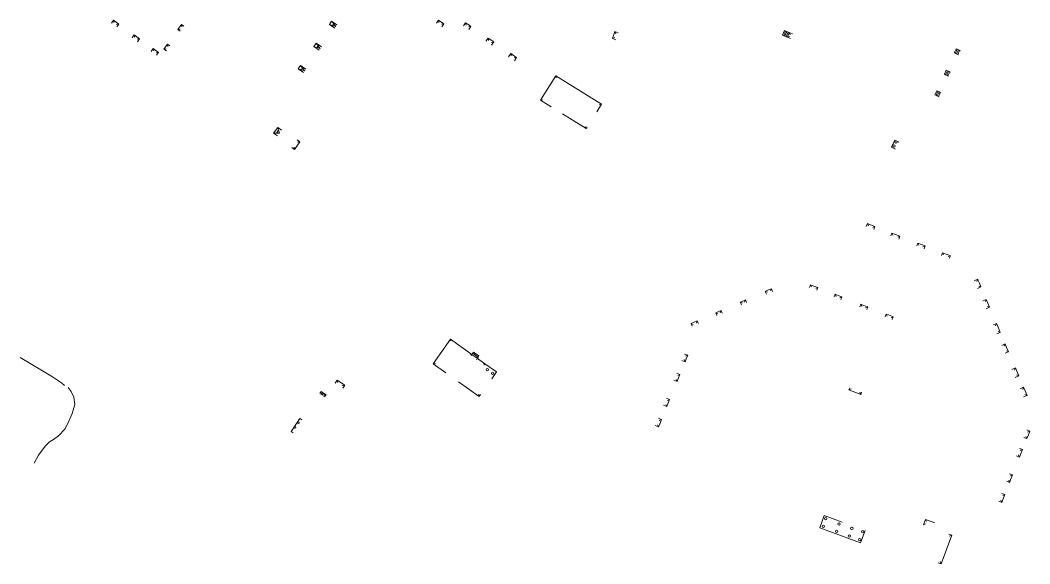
# Model space of a CAD drawing. Extents: x 1000 to 4000, y -4000 to -1000.
# Drawn here: x 1024 to 1872, y -3537 to -3081 of the extents above; entities that cross this region are included whole.
import ezdxf

# ---------------------------------------------------------------- set-up
doc = ezdxf.new("R2010")
doc.units = 0
doc.header["$MEASUREMENT"] = 0
for name, color, linetype in [('14', 7, 'CONTINUOUS'), ('7', 7, 'CONTINUOUS'), ('DOR_DOROZHKA', 40, 'CONTINUOUS')]:
    doc.layers.add(name, color=color, linetype=linetype)

msp = doc.modelspace()

# ---------------------------------------------------------------- linework, layer by layer
at = {"layer": '14', "color": 253, "linetype": 'Continuous', "lineweight": 0}
for p, q in [((1023.97, -3364.08), (1051.09, -3380.2)), ((1051.09, -3380.2), (1058.74, -3385.24)), ((1058.74, -3385.24), (1061.13, -3387.39)), ((1064.33, -3389.17), (1066.7, -3392.55)), ((1066.7, -3392.55), (1068.98, -3397.42)), ((1068.98, -3397.42), (1069.8, -3403.59)), ((1069.8, -3403.59), (1067.68, -3411.06)), ((1067.68, -3411.06), (1064.1, -3419.34)), ((1061.5, -3424.05), (1056.13, -3429.74)), ((1064.1, -3419.34), (1061.5, -3424.05)), ((1051.9, -3432.98), (1048.49, -3434.93)), ((1056.13, -3429.74), (1051.9, -3432.98)), ((1045.07, -3438.34), (1039.38, -3445.97)), ((1048.49, -3434.93), (1045.07, -3438.34)), ((1039.38, -3445.97), (1035.69, -3452.6))]:
    msp.add_line(p, q, dxfattribs=at)
at = {"layer": '7', "color": 253, "linetype": 'Continuous', "lineweight": 0}
for centre in [(1757.64, -3186.38), (1759.34, -3182.99), (1416.28, -3374.12), (1420.78, -3377.24), (1700.36, -3499.29), (1698.37, -3505.69), (1709.54, -3509.89), (1711.53, -3503.89), (1722.3, -3507.49), (1731.47, -3510.29), (1720.31, -3513.89), (1728.88, -3516.89)]:
    msp.add_circle(centre, 1, dxfattribs=at)
for centre in [(1254.65, -3422.67), (1257.59, -3418.74)]:
    msp.add_ellipse(centre, major_axis=(0.495, 0.495), ratio=1, start_param=0.785398, end_param=7.068583, dxfattribs=at)
at = {"layer": 'DOR_DOROZHKA', "linetype": 'Continuous', "lineweight": 0}
for p, q in [((1102.3, -3080.85), (1100.55, -3083.31)), ((1102.63, -3082.82), (1102.3, -3080.85)), ((1106.77, -3084.03), (1102.3, -3080.85)), ((1104.8, -3084.36), (1106.77, -3084.03)), ((1105.02, -3086.48), (1106.77, -3084.03)), ((1156.37, -3088.54), (1159.28, -3084.41)), ((1159.62, -3086.38), (1159.28, -3084.41)), ((1159.28, -3084.41), (1161.26, -3085.81)), ((1283.57, -3084.29), (1285.49, -3081.54)), ((1286.28, -3085.17), (1283.57, -3084.29)), ((1288.04, -3087.43), (1283.57, -3084.29)), ((1285.49, -3081.54), (1289.97, -3084.69)), ((1285.49, -3081.54), (1287.25, -3083.8)), ((1286.28, -3085.17), (1287.25, -3083.8)), ((1289, -3086.06), (1286.28, -3085.17)), ((1287.25, -3083.8), (1289, -3086.06)), ((1375.26, -3080.78), (1373.54, -3083.3)), ((1375.63, -3082.75), (1375.26, -3080.78)), ((1378.98, -3083.33), (1375.26, -3080.78)), ((1377.65, -3084.13), (1379.62, -3083.76)), ((1377.9, -3086.27), (1379.62, -3083.76)), ((1379.62, -3083.76), (1378.98, -3083.33)), ((1398.02, -3082.91), (1396.17, -3085.62)), ((1398.39, -3084.87), (1398.02, -3082.91)), ((1400.81, -3084.81), (1398.02, -3082.91)), ((1402.46, -3085.94), (1400.81, -3084.81)), ((1119.68, -3093.19), (1117.93, -3095.65)), ((1120.01, -3095.17), (1119.68, -3093.19)), ((1124.15, -3096.37), (1119.68, -3093.19)), ((1158.35, -3088.18), (1156.37, -3088.54)), ((1158.35, -3089.93), (1156.37, -3088.54)), ((1289, -3086.06), (1289, -3086.06)), ((1400.5, -3086.31), (1402.46, -3085.94)), ((1400.61, -3088.65), (1402.46, -3085.94)), ((1523.38, -3090.41), (1521.39, -3096.26)), ((1524.26, -3092.21), (1523.38, -3090.41)), ((1526.19, -3091.37), (1523.38, -3090.41)), ((1664.11, -3093.49), (1665.72, -3089.54)), ((1665.13, -3093.9), (1664.11, -3093.49)), ((1665.13, -3093.9), (1666.73, -3089.95)), ((1666.15, -3094.32), (1665.13, -3093.9)), ((1666.73, -3089.95), (1665.72, -3089.54)), ((1666.15, -3094.32), (1667.75, -3090.37)), ((1667.17, -3094.73), (1666.15, -3094.32)), ((1667.75, -3090.37), (1666.73, -3089.95)), ((1667.17, -3094.73), (1668.77, -3090.78)), ((1668.22, -3090.56), (1667.75, -3090.37)), ((1668.19, -3095.14), (1669.79, -3091.2)), ((1670.03, -3094.37), (1668.19, -3095.14)), ((1668.77, -3090.78), (1668.22, -3090.56)), ((1669.79, -3091.2), (1668.77, -3090.78)), ((1672.41, -3092.26), (1669.79, -3091.2)), ((1670.57, -3093.04), (1669.79, -3091.2)), ((1122.18, -3096.71), (1124.15, -3096.37)), ((1122.4, -3098.83), (1124.15, -3096.37)), ((1144.7, -3105.1), (1147.61, -3100.97)), ((1147.95, -3102.94), (1147.61, -3100.97)), ((1147.61, -3100.97), (1149.59, -3102.37)), ((1270.5, -3102.88), (1272.43, -3100.14)), ((1272.43, -3100.14), (1276.9, -3103.28)), ((1272.43, -3100.14), (1274.18, -3102.4)), ((1273.22, -3103.77), (1274.18, -3102.4)), ((1274.18, -3102.4), (1275.93, -3104.65)), ((1415.03, -3098.49), (1416.88, -3095.78)), ((1417.25, -3097.74), (1416.88, -3095.78)), ((1420.02, -3097.92), (1416.88, -3095.78)), ((1419.71, -3099.42), (1421.67, -3099.05)), ((1419.82, -3101.76), (1421.67, -3099.05)), ((1421.67, -3099.05), (1420.02, -3097.92)), ((1523.18, -3095.37), (1521.39, -3096.26)), ((1521.39, -3096.26), (1524.2, -3097.21)), ((1668.19, -3095.14), (1667.17, -3094.73)), ((1670.87, -3096.23), (1668.19, -3095.14)), ((1135.75, -3104.61), (1134.01, -3107.07)), ((1136.09, -3106.59), (1135.75, -3104.61)), ((1140.23, -3107.79), (1135.75, -3104.61)), ((1138.25, -3108.13), (1140.23, -3107.79)), ((1138.48, -3110.25), (1140.23, -3107.79)), ((1146.68, -3104.74), (1144.7, -3105.1)), ((1146.69, -3106.49), (1144.7, -3105.1)), ((1273.22, -3103.77), (1270.5, -3102.88)), ((1274.97, -3106.02), (1270.5, -3102.88)), ((1275.93, -3104.65), (1273.22, -3103.77)), ((1275.93, -3104.65), (1275.93, -3104.65)), ((1434.07, -3111.48), (1435.92, -3108.77)), ((1436.29, -3110.74), (1435.92, -3108.77)), ((1438.25, -3110.36), (1435.92, -3108.77)), ((1440.79, -3112.09), (1438.25, -3110.36)), ((1809.84, -3104.73), (1808.29, -3108.08)), ((1809.28, -3108.54), (1808.29, -3108.08)), ((1810.83, -3105.19), (1809.28, -3108.54)), ((1810.28, -3109.01), (1809.28, -3108.54)), ((1810.83, -3105.19), (1809.84, -3104.73)), ((1811.83, -3105.65), (1810.28, -3109.01)), ((1811.28, -3109.47), (1810.28, -3109.01)), ((1811.83, -3105.65), (1810.83, -3105.19)), ((1812.83, -3106.11), (1811.28, -3109.47)), ((1811.87, -3109.74), (1811.28, -3109.47)), ((1812.83, -3106.11), (1811.83, -3105.65)), ((1813.42, -3106.38), (1812.83, -3106.11)), ((1257.42, -3121.49), (1259.35, -3118.75)), ((1259.35, -3118.75), (1263.82, -3121.89)), ((1259.35, -3118.75), (1261.1, -3121.01)), ((1438.82, -3112.46), (1440.79, -3112.09)), ((1438.94, -3114.8), (1440.79, -3112.09)), ((1260.14, -3122.38), (1257.42, -3121.49)), ((1261.89, -3124.64), (1257.42, -3121.49)), ((1260.14, -3122.38), (1261.1, -3121.01)), ((1262.85, -3123.27), (1260.14, -3122.38)), ((1261.1, -3121.01), (1262.85, -3123.27)), ((1262.85, -3123.27), (1262.85, -3123.27)), ((1473.68, -3127.49), (1460.96, -3147.96)), ((1512.06, -3151.33), (1473.68, -3127.49)), ((1474.06, -3129.14), (1473.68, -3127.49)), ((1801.52, -3122.75), (1799.98, -3126.11)), ((1800.97, -3126.57), (1799.98, -3126.11)), ((1802.52, -3123.21), (1800.97, -3126.57)), ((1801.97, -3127.03), (1800.97, -3126.57)), ((1802.52, -3123.21), (1801.52, -3122.75)), ((1803.52, -3123.67), (1801.97, -3127.03)), ((1802.97, -3127.49), (1801.97, -3127.03)), ((1803.52, -3123.67), (1802.52, -3123.21)), ((1804.52, -3124.13), (1802.97, -3127.49)), ((1803.56, -3127.76), (1802.97, -3127.49)), ((1804.52, -3124.13), (1803.52, -3123.67)), ((1805.11, -3124.4), (1804.52, -3124.13)), ((1793.56, -3140.01), (1792.01, -3143.37)), ((1793.01, -3143.83), (1792.01, -3143.37)), ((1794.56, -3140.47), (1793.01, -3143.83)), ((1794.01, -3144.29), (1793.01, -3143.83)), ((1794.56, -3140.47), (1793.56, -3140.01)), ((1795.56, -3140.93), (1794.01, -3144.29)), ((1795.01, -3144.75), (1794.01, -3144.29)), ((1795.56, -3140.93), (1794.56, -3140.47)), ((1796.56, -3141.4), (1795.01, -3144.75)), ((1795.59, -3145.02), (1795.01, -3144.75)), ((1796.56, -3141.4), (1795.56, -3140.93)), ((1797.14, -3141.66), (1796.56, -3141.4)), ((1462.62, -3147.57), (1460.96, -3147.96)), ((1460.96, -3147.96), (1469.73, -3153.4)), ((1508.09, -3157.73), (1512.06, -3151.33)), ((1510.11, -3151.79), (1512.06, -3151.33)), ((1479.44, -3159.44), (1487.43, -3164.4)), ((1487.43, -3164.4), (1499.34, -3171.8)), ((1498.96, -3170.15), (1499.34, -3171.8)), ((1236.79, -3175.75), (1240.19, -3170.78)), ((1239.27, -3175.62), (1236.79, -3175.75)), ((1240.05, -3177.98), (1236.79, -3175.75)), ((1239.27, -3175.62), (1240.97, -3173.14)), ((1241.75, -3175.5), (1239.27, -3175.62)), ((1240.19, -3170.78), (1243.45, -3173.01)), ((1240.19, -3170.78), (1240.97, -3173.14)), ((1240.97, -3173.14), (1241.75, -3175.5)), ((1241.75, -3175.5), (1241.75, -3175.5)), ((1499.34, -3171.8), (1499.98, -3170.78)), ((1254.06, -3187.43), (1254.43, -3189.39)), ((1258.84, -3182.95), (1254.43, -3189.39)), ((1256.46, -3181.32), (1258.84, -3182.95)), ((1256.88, -3183.31), (1258.84, -3182.95)), ((1758.43, -3181.62), (1755.62, -3187.38)), ((1755.62, -3187.38), (1758.9, -3188.98)), ((1761.72, -3183.22), (1758.43, -3181.62)), ((1254.43, -3189.39), (1252.05, -3187.76)), ((1734.44, -3253.94), (1735.37, -3251.54)), ((1736.18, -3253.37), (1735.37, -3251.54)), ((1735.37, -3251.54), (1738.08, -3252.59)), ((1738.08, -3252.59), (1741.7, -3253.99)), ((1739.87, -3254.8), (1741.7, -3253.99)), ((1740.77, -3256.39), (1741.7, -3253.99)), ((1755.03, -3261.91), (1755.96, -3259.5)), ((1756.77, -3261.33), (1755.96, -3259.5)), ((1755.96, -3259.5), (1758.93, -3260.65)), ((1758.93, -3260.65), (1762.72, -3262.12)), ((1760.89, -3262.93), (1762.72, -3262.12)), ((1761.79, -3264.52), (1762.72, -3262.12)), ((1776.85, -3270.35), (1777.78, -3267.95)), ((1778.59, -3269.78), (1777.78, -3267.95)), ((1777.78, -3267.95), (1780.69, -3269.07)), ((1780.69, -3269.07), (1783.84, -3270.29)), ((1782.01, -3271.1), (1783.84, -3270.29)), ((1782.91, -3272.69), (1783.84, -3270.29)), ((1797.63, -3278.39), (1798.55, -3275.98)), ((1799.36, -3277.81), (1798.55, -3275.98)), ((1798.55, -3275.98), (1801.5, -3277.12)), ((1801.5, -3277.12), (1805.08, -3278.51)), ((1803.25, -3279.32), (1805.08, -3278.51)), ((1804.15, -3280.91), (1805.08, -3278.51)), ((1652.36, -3307.31), (1654.81, -3306.25)), ((1654.07, -3308.11), (1654.81, -3306.25)), ((1655.78, -3308.51), (1654.81, -3306.25)), ((1686.69, -3305.15), (1687.56, -3302.92)), ((1688.36, -3304.75), (1687.56, -3302.92)), ((1687.56, -3302.92), (1690.46, -3304.04)), ((1690.46, -3304.04), (1693.85, -3305.36)), ((1692.02, -3306.17), (1693.85, -3305.36)), ((1692.99, -3307.58), (1693.85, -3305.36)), ((1825.08, -3299.57), (1827.99, -3298.34)), ((1827.24, -3300.19), (1827.99, -3298.34)), ((1827.82, -3306.02), (1830.73, -3304.78)), ((1828.19, -3298.8), (1827.99, -3298.34)), ((1829.42, -3301.71), (1828.19, -3298.8)), ((1828.87, -3304.03), (1830.73, -3304.78)), ((1830.73, -3304.78), (1829.42, -3301.71)), ((1649.63, -3308.49), (1652.36, -3307.31)), ((1651.49, -3309.23), (1649.63, -3308.49)), ((1650.6, -3310.75), (1649.63, -3308.49)), ((1707.43, -3313.17), (1708.29, -3310.95)), ((1709.1, -3312.77), (1708.29, -3310.95)), ((1708.29, -3310.95), (1709.47, -3311.4)), ((1709.47, -3311.4), (1712.19, -3312.45)), ((1712.11, -3313.94), (1713.94, -3313.13)), ((1712.19, -3312.45), (1713.94, -3313.13)), ((1713.08, -3315.35), (1713.94, -3313.13)), ((1628.6, -3317.59), (1630.28, -3316.86)), ((1629.58, -3319.85), (1628.6, -3317.59)), ((1630.46, -3318.33), (1628.6, -3317.59)), ((1630.28, -3316.86), (1632.98, -3315.69)), ((1632.25, -3317.55), (1632.98, -3315.69)), ((1633.96, -3317.95), (1632.98, -3315.69)), ((1729.04, -3321.53), (1729.9, -3319.31)), ((1730.71, -3321.14), (1729.9, -3319.31)), ((1729.9, -3319.31), (1731.05, -3319.75)), ((1731.05, -3319.75), (1733.77, -3320.81)), ((1733.77, -3320.81), (1735.72, -3321.56)), ((1733.89, -3322.37), (1735.72, -3321.56)), ((1734.86, -3323.78), (1735.72, -3321.56)), ((1832.27, -3316.47), (1835.18, -3315.24)), ((1834.43, -3317.09), (1835.18, -3315.24)), ((1835.05, -3323.02), (1837.96, -3321.78)), ((1836.47, -3318.27), (1835.18, -3315.24)), ((1836.11, -3321.04), (1837.96, -3321.78)), ((1837.96, -3321.78), (1836.47, -3318.27)), ((1608.01, -3326.5), (1610.63, -3325.37)), ((1608.99, -3328.76), (1608.01, -3326.5)), ((1609.87, -3327.23), (1608.01, -3326.5)), ((1610.63, -3325.37), (1612.44, -3324.58)), ((1611.7, -3326.44), (1612.44, -3324.58)), ((1613.42, -3326.85), (1612.44, -3324.58)), ((1750.27, -3329.74), (1751.13, -3327.52)), ((1751.94, -3329.35), (1751.13, -3327.52)), ((1751.13, -3327.52), (1752.95, -3328.23)), ((1752.95, -3328.23), (1756.02, -3329.41)), ((1755.2, -3330.61), (1757.03, -3329.81)), ((1756.02, -3329.41), (1757.03, -3329.81)), ((1756.17, -3332.02), (1757.03, -3329.81)), ((1587.29, -3335.47), (1589.88, -3334.34)), ((1588.27, -3337.74), (1587.29, -3335.47)), ((1589.15, -3336.2), (1587.29, -3335.47)), ((1589.88, -3334.34), (1592.55, -3333.19)), ((1591.81, -3335.05), (1592.55, -3333.19)), ((1593.53, -3335.46), (1592.55, -3333.19)), ((1840.85, -3336.65), (1843.76, -3335.41)), ((1843.01, -3337.27), (1843.76, -3335.41)), ((1845.11, -3338.59), (1843.76, -3335.41)), ((1846.94, -3342.9), (1845.11, -3338.59)), ((1385.4, -3348.61), (1370.75, -3369.39)), ((1403.27, -3361.45), (1385.4, -3348.61)), ((1385.62, -3349.88), (1385.4, -3348.61)), ((1844.03, -3344.13), (1846.94, -3342.9)), ((1845.08, -3342.15), (1846.94, -3342.9)), ((1848.14, -3353.79), (1851.05, -3352.55)), ((1850.3, -3354.41), (1851.05, -3352.55)), ((1852.29, -3355.47), (1851.05, -3352.55)), ((1853.9, -3359.26), (1852.29, -3355.47)), ((1402.19, -3361.63), (1403.27, -3361.45)), ((1403.27, -3361.45), (1402.63, -3362.36)), ((1403.96, -3360.47), (1403.27, -3361.45)), ((1407.8, -3364.64), (1403.27, -3361.45)), ((1404.65, -3359.49), (1403.96, -3360.47)), ((1408.49, -3363.66), (1403.96, -3360.47)), ((1409.18, -3362.68), (1404.65, -3359.49)), ((1407.16, -3365.55), (1407.8, -3364.64)), ((1407.8, -3364.64), (1408.49, -3363.66)), ((1414.2, -3369.18), (1407.8, -3364.64)), ((1407.95, -3365.51), (1407.8, -3364.64)), ((1408.49, -3363.66), (1409.18, -3362.68)), ((1581.88, -3361.07), (1584.51, -3362.15)), ((1582.28, -3367.61), (1583.3, -3365.11)), ((1582.67, -3362.92), (1584.51, -3362.15)), ((1583.3, -3365.11), (1584.51, -3362.15)), ((1850.99, -3360.49), (1853.9, -3359.26)), ((1852.04, -3358.51), (1853.9, -3359.26)), ((1372.72, -3369.05), (1370.75, -3369.39)), ((1370.75, -3369.39), (1381.43, -3376.93)), ((1413.09, -3369.37), (1414.2, -3369.18)), ((1414.2, -3369.18), (1413.57, -3370.08)), ((1414.2, -3369.18), (1424, -3376.1)), ((1579.65, -3366.53), (1582.28, -3367.61)), ((1581.51, -3365.76), (1582.28, -3367.61)), ((1856.73, -3373.99), (1859.64, -3372.75)), ((1858.89, -3374.61), (1859.64, -3372.75)), ((1860.84, -3375.58), (1859.64, -3372.75)), ((1424, -3376.1), (1419.95, -3381.84)), ((1574.73, -3382.33), (1575.5, -3384.17)), ((1575.28, -3377.22), (1577.91, -3378.29)), ((1575.5, -3384.17), (1576.58, -3381.55)), ((1576.06, -3379.07), (1577.91, -3378.29)), ((1576.58, -3381.55), (1577.91, -3378.29)), ((1859.56, -3380.65), (1862.47, -3379.42)), ((1860.62, -3378.67), (1862.47, -3379.42)), ((1862.47, -3379.42), (1860.84, -3375.58)), ((1290.23, -3383.03), (1288.56, -3385.48)), ((1290.6, -3385), (1290.23, -3383.03)), ((1296.44, -3387.25), (1290.23, -3383.03)), ((1294.47, -3387.63), (1296.44, -3387.25)), ((1294.77, -3389.71), (1296.44, -3387.25)), ((1392, -3384.39), (1409.46, -3396.7)), ((1572.87, -3383.1), (1575.5, -3384.17)), ((1720.58, -3389.33), (1719.88, -3391.13)), ((1721.71, -3390.33), (1719.88, -3391.13)), ((1863.64, -3390.25), (1866.55, -3389.01)), ((1865.8, -3390.87), (1866.55, -3389.01)), ((1867.77, -3391.87), (1866.55, -3389.01)), ((1276.74, -3392.62), (1275.56, -3394.36)), ((1277.74, -3393.29), (1276.55, -3395.03)), ((1277.74, -3393.29), (1276.74, -3392.62)), ((1278.73, -3393.97), (1277.55, -3395.71)), ((1278.73, -3393.97), (1277.74, -3393.29)), ((1279.72, -3394.64), (1278.54, -3396.38)), ((1279.72, -3394.64), (1278.73, -3393.97)), ((1280.71, -3395.32), (1279.53, -3397.06)), ((1280.71, -3395.32), (1279.72, -3394.64)), ((1281.26, -3395.69), (1280.71, -3395.32)), ((1409.12, -3394.73), (1409.46, -3396.7)), ((1409.46, -3396.7), (1410.55, -3395.15)), ((1566.68, -3398.23), (1569.31, -3399.3)), ((1567.47, -3400.08), (1569.31, -3399.3)), ((1567.88, -3402.8), (1569.31, -3399.3)), ((1719.88, -3391.13), (1729.78, -3395.01)), ((1728.97, -3393.17), (1729.78, -3395.01)), ((1730.48, -3393.2), (1729.78, -3395.01)), ((1866.57, -3397.14), (1869.48, -3395.9)), ((1867.62, -3395.15), (1869.48, -3395.9)), ((1869.48, -3395.9), (1867.77, -3391.87)), ((1564.26, -3404.14), (1566.89, -3405.22)), ((1566.12, -3403.37), (1566.89, -3405.22)), ((1566.89, -3405.22), (1567.88, -3402.8)), ((1258.81, -3415.17), (1251.41, -3426.04)), ((1260.58, -3416.37), (1258.81, -3415.17)), ((1559.83, -3414.96), (1562.47, -3416.04)), ((1560.62, -3416.81), (1562.47, -3416.04)), ((1560.94, -3419.78), (1562.47, -3416.04)), ((1557.29, -3421.18), (1559.92, -3422.26)), ((1559.15, -3420.42), (1559.92, -3422.26)), ((1559.92, -3422.26), (1560.94, -3419.78)), ((1869.26, -3424.78), (1871.74, -3425.76)), ((1251.41, -3426.04), (1253.18, -3427.25)), ((1866.79, -3431.06), (1869.28, -3432.04)), ((1868.48, -3430.21), (1869.28, -3432.04)), ((1869.28, -3432.04), (1870.54, -3428.83)), ((1869.91, -3426.56), (1871.74, -3425.76)), ((1870.54, -3428.83), (1871.74, -3425.76)), ((1863.13, -3440.4), (1865.61, -3441.38)), ((1863.78, -3442.18), (1865.61, -3441.38)), ((1864.52, -3444.15), (1865.61, -3441.38)), ((1860.68, -3446.64), (1863.17, -3447.61)), ((1862.37, -3445.78), (1863.17, -3447.61)), ((1863.17, -3447.61), (1864.52, -3444.15)), ((1854.01, -3467.07), (1854.81, -3468.9)), ((1854.81, -3461.6), (1857.29, -3462.58)), ((1854.81, -3468.9), (1856.19, -3465.4)), ((1855.46, -3463.38), (1857.29, -3462.58)), ((1856.19, -3465.4), (1857.29, -3462.58)), ((1852.32, -3467.93), (1854.81, -3468.9)), ((1847.42, -3483.86), (1848.22, -3485.7)), ((1848.22, -3485.7), (1849.77, -3481.75)), ((1848.32, -3478.12), (1850.81, -3479.1)), ((1848.98, -3479.9), (1850.81, -3479.1)), ((1849.77, -3481.75), (1850.81, -3479.1)), ((1845.73, -3484.72), (1848.22, -3485.7)), ((1695.36, -3507.1), (1699.13, -3496.75)), ((1699.13, -3496.75), (1714.25, -3502.26)), ((1782.47, -3504.49), (1784.15, -3499.9)), ((1784.15, -3499.9), (1791.89, -3502.72)), ((1784.99, -3501.71), (1784.15, -3499.9)), ((1729.69, -3519.61), (1695.36, -3507.1)), ((1733.46, -3509.26), (1729.69, -3519.61)), ((1784.29, -3503.65), (1782.47, -3504.49)), ((1806.18, -3513.13), (1797.41, -3537.21)), ((1806.18, -3513.13), (1803.68, -3512.23)), ((1804.37, -3513.98), (1806.18, -3513.13)), ((1797.41, -3537.21), (1794.91, -3536.3)), ((1796.56, -3535.4), (1797.41, -3537.21))]:
    msp.add_line(p, q, dxfattribs=at)

doc.saveas('drawing.dxf')
